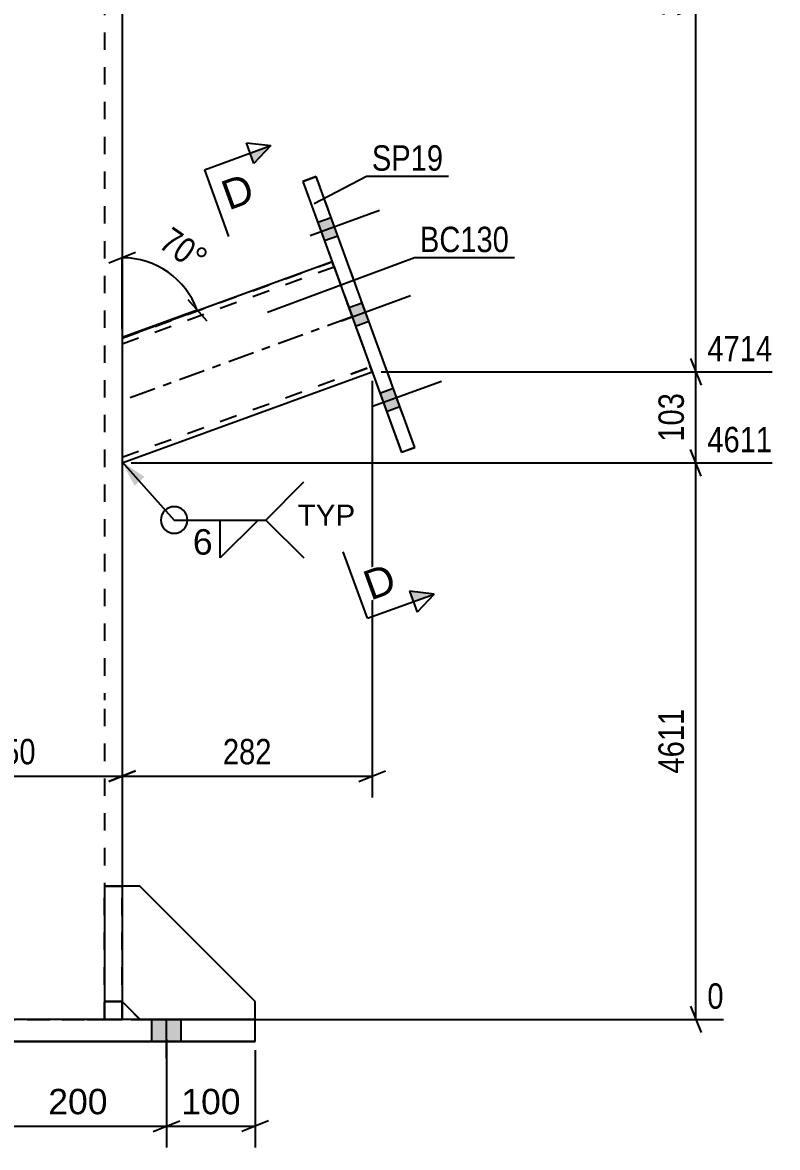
# Model space of a CAD drawing. Header units: millimetres. Extents: x -131 to 463, y -181 to 239.
# Drawn here: x 235.1 to 320.2, y -14.4 to 112.4 of the extents above; entities that cross this region are included whole.
import ezdxf

# ---------------------------------------------------------------- set-up
doc = ezdxf.new("R2010")
doc.units = ezdxf.units.MM
doc.linetypes.add('DXK_LINE_DOT2', pattern=[3.9198, 1.9599, -1.9599])
doc.linetypes.add('DXK_LINE_DOT3', pattern=[5.9187, 2.979, -0.9799, 0.9799, -0.9799])
doc.styles.add('Arial', font='arial.ttf', dxfattribs={"height": 0.2})
doc.styles.add('Arial Narrow', font='ARIALN.TTF', dxfattribs={"height": 0.2})

# ---------------------------------------------------------------- blocks, each defined once
blk = doc.blocks.new('Bolt-284869923-2252 - 2164')
at = {"linetype": 'Continuous'}
for points in [[(189.7, -2.49), (193, -2.49), (193, 0.01), (189.7, 0.01)], [(189.7, -2.5), (193, -2.5), (193, 0), (189.7, 0)], [(209.7, -2.49), (213, -2.49), (213, 0.01), (209.7, 0.01)], [(229.7, -2.49), (233, -2.49), (233, 0.01), (229.7, 0.01)], [(249.7, -2.49), (253, -2.49), (253, 0.01), (249.7, 0.01)], [(249.7, -2.5), (253, -2.5), (253, 0), (249.7, 0)], [(189.7, -2.5), (193, -2.5), (193, 0), (189.7, 0)], [(189.7, -2.51), (193, -2.51), (193, -0.01), (189.7, -0.01)], [(209.7, -2.51), (213, -2.51), (213, -0.01), (209.7, -0.01)], [(229.7, -2.51), (233, -2.51), (233, -0.01), (229.7, -0.01)], [(249.7, -2.5), (253, -2.5), (253, 0), (249.7, 0)], [(249.7, -2.51), (253, -2.51), (253, -0.01), (249.7, -0.01)]]:
    blk.add_hatch(color=1, dxfattribs=at).paths.add_polyline_path(points)
at = {"color": 1, "linetype": 'Continuous'}
for p, q in [((189.7, -2.49), (189.7, 0.01)), ((189.7, -2.5), (189.7, 0)), ((191.35, -4.39), (191.35, 0.01)), ((191.35, -4.4), (191.35, 0)), ((193, -2.49), (193, 0.01)), ((193, -2.5), (193, 0)), ((209.7, -2.49), (209.7, 0.01)), ((211.35, -4.39), (211.35, 0.01)), ((213, -2.49), (213, 0.01)), ((229.7, -2.49), (229.7, 0.01)), ((231.35, -4.39), (231.35, 0.01)), ((233, -2.49), (233, 0.01)), ((249.7, -2.49), (249.7, 0.01)), ((249.7, -2.5), (249.7, 0)), ((251.35, -4.39), (251.35, 0.01)), ((251.35, -4.4), (251.35, 0)), ((253, -2.49), (253, 0.01)), ((253, -2.5), (253, 0)), ((189.7, -2.5), (189.7, 0)), ((189.7, -2.51), (189.7, -0.01)), ((191.35, -4.4), (191.35, 0)), ((191.35, -4.41), (191.35, -0.01)), ((193, -2.5), (193, 0)), ((193, -2.51), (193, -0.01)), ((209.7, -2.51), (209.7, -0.01)), ((211.35, -4.41), (211.35, -0.01)), ((213, -2.51), (213, -0.01)), ((229.7, -2.51), (229.7, -0.01)), ((231.35, -4.41), (231.35, -0.01)), ((233, -2.51), (233, -0.01)), ((249.7, -2.5), (249.7, 0)), ((249.7, -2.51), (249.7, -0.01)), ((251.35, -4.4), (251.35, 0)), ((251.35, -4.41), (251.35, -0.01)), ((253, -2.5), (253, 0)), ((253, -2.51), (253, -0.01))]:
    blk.add_line(p, q, dxfattribs=at)
blk = doc.blocks.new('Part-284869923-2188 - 2164')
at = {"color": 2, "linetype": 'Continuous'}
for p, q in [((248.35, 15), (246.35, 15)), ((261.35, 2), (248.35, 15)), ((248.35, 15), (248.35, 15)), ((248.34, 0.01), (246.35, 2)), ((261.35, 0.01), (261.35, 2))]:
    blk.add_line(p, q, dxfattribs=at)
at = {"color": 7, "linetype": 'DXK_LINE_DOT2'}
for p, q in [((246.35, 15), (246.35, 2)), ((248.35, 15), (246.35, 15)), ((248.35, 15), (261.35, 2)), ((248.35, 0), (246.35, 2)), ((248.35, 0), (248.34, 0.01)), ((248.35, 0), (261.35, 0)), ((248.35, 0), (248.35, 0)), ((261.35, 0), (248.35, 0)), ((261.35, 0), (261.35, 0.01)), ((261.35, 0.01), (261.35, 0)), ((261.35, 0), (261.35, 0))]:
    blk.add_line(p, q, dxfattribs=at)
blk = doc.blocks.new('Bolt-284869923-2253 - 2164')
at = {"linetype": 'Continuous'}
for points in [[(268.4, 89.86), (269.15, 87.79), (270.65, 88.34), (269.9, 90.41)], [(268.4, 89.86), (269.15, 87.79), (270.65, 88.34), (269.9, 90.41)], [(268.4, 89.86), (269.15, 87.79), (270.65, 88.34), (269.9, 90.4)], [(271.9, 80.23), (272.66, 78.16), (274.16, 78.71), (273.41, 80.78)], [(271.9, 80.23), (272.66, 78.16), (274.16, 78.71), (273.41, 80.77)], [(275.41, 70.59), (276.16, 68.53), (277.67, 69.07), (276.91, 71.14)], [(275.41, 70.6), (276.16, 68.53), (277.67, 69.08), (276.91, 71.14)], [(275.41, 70.6), (276.16, 68.53), (277.67, 69.08), (276.91, 71.14)]]:
    blk.add_hatch(color=1, dxfattribs=at).paths.add_polyline_path(points)
at = {"color": 1, "linetype": 'Continuous'}
for p, q in [((267.55, 88.38), (275.35, 91.22)), ((267.55, 88.38), (275.35, 91.22)), ((267.55, 88.38), (275.35, 91.22)), ((268.4, 89.86), (269.9, 90.41)), ((268.4, 89.86), (269.9, 90.41)), ((268.4, 89.86), (269.9, 90.4)), ((269.15, 87.79), (270.65, 88.34)), ((269.15, 87.79), (270.65, 88.34)), ((269.15, 87.79), (270.65, 88.34)), ((271.06, 78.75), (278.86, 81.59)), ((271.06, 78.75), (278.86, 81.59)), ((271.9, 80.23), (273.41, 80.78)), ((271.9, 80.23), (273.41, 80.77)), ((272.66, 78.16), (274.16, 78.71)), ((272.66, 78.16), (274.16, 78.71)), ((274.56, 69.12), (282.36, 71.96)), ((274.56, 69.12), (282.36, 71.96)), ((274.56, 69.12), (282.36, 71.95)), ((275.41, 70.59), (276.91, 71.14)), ((275.41, 70.6), (276.91, 71.14)), ((275.41, 70.6), (276.91, 71.14)), ((276.16, 68.53), (277.67, 69.08)), ((276.16, 68.53), (277.67, 69.08)), ((276.16, 68.53), (277.67, 69.07))]:
    blk.add_line(p, q, dxfattribs=at)
blk = doc.blocks.new('Part-284869923-2189 - 2164')
at = {"color": 2, "linetype": 'Continuous'}
for p, q in [((244.35, 15), (244.35, 15)), ((246.35, 15), (244.35, 15)), ((244.35, 15), (244.35, 0.01)), ((246.35, 15), (246.35, 15)), ((246.35, 15), (246.35, 0.01)), ((246.35, 2.01), (244.35, 2.01)), ((244.35, 0.01), (246.35, 0.01))]:
    blk.add_line(p, q, dxfattribs=at)
at = {"color": 7, "linetype": 'DXK_LINE_DOT2'}
for p, q in [((244.35, 15), (246.35, 15)), ((244.35, 2.01), (244.35, 0)), ((244.35, 2), (246.35, 2)), ((246.35, 2.01), (246.35, 0)), ((244.35, 0), (244.35, 0.01)), ((246.35, 0), (244.35, 0)), ((246.35, 0), (246.35, 0.01))]:
    blk.add_line(p, q, dxfattribs=at)
blk = doc.blocks.new('Part-284869923-2291 - 2164')
at = {"color": 7, "linetype": 'DXK_LINE_DOT2'}
for p, q in [((244.35, -0.01), (244.35, 15)), ((246.35, 15), (244.35, 15)), ((246.35, 15), (244.35, 15)), ((246.35, -0.01), (246.35, 15)), ((246.35, 2), (244.35, 2)), ((246.35, 1.99), (244.35, 1.99)), ((244.35, 0), (244.35, -0.01)), ((244.35, 0), (246.35, 0)), ((244.35, -0.01), (246.35, -0.01)), ((246.35, 0), (246.35, -0.01))]:
    blk.add_line(p, q, dxfattribs=at)
blk = doc.blocks.new('Part-284869923-2273 - 2164')
at = {"color": 7, "linetype": 'DXK_LINE_DOT2'}
for p, q in [((244.35, 115.18), (244.35, 36)), ((244.35, 35), (244.35, 0)), ((246.35, 15), (246.35, 0)), ((200.35, 0), (242.35, 0)), ((200.35, 0), (242.35, 0)), ((242.35, 0), (243.11, 0)), ((243.88, 0), (242.35, 0)), ((243.11, 0), (243.76, 0)), ((243.76, 0), (244.19, 0)), ((245.17, 0), (243.88, 0)), ((244.19, 0), (244.35, 0)), ((244.35, 0), (244.35, 0)), ((246.04, 0), (245.17, 0)), ((246.35, 0), (246.04, 0)), ((246.35, 0), (246.35, 0)), ((200.35, 0), (242.35, 0)), ((200.35, 0), (242.35, 0)), ((243.11, 0), (242.35, 0)), ((242.35, 0), (243.88, 0)), ((243.76, 0), (243.11, 0)), ((244.19, 0), (243.76, 0)), ((243.88, 0), (245.17, 0)), ((244.35, 0), (244.19, 0)), ((245.17, 0), (246.04, 0)), ((246.04, 0), (246.35, 0))]:
    blk.add_line(p, q, dxfattribs=at)
at = {"color": 2, "linetype": 'Continuous'}
for p, q in [((246.35, 115.18), (246.35, 36)), ((246.35, 35), (246.35, 15))]:
    blk.add_line(p, q, dxfattribs=at)
blk = doc.blocks.new('Part-284869923-2288 - 2164')
at = {"color": 2, "linetype": 'Continuous'}
for p, q in [((181.35, -2.51), (181.35, 0.01)), ((181.35, 0.01), (261.35, 0.01)), ((261.35, -2.51), (261.35, 0.01)), ((181.35, -2.49), (181.35, -2.51)), ((261.35, -2.49), (181.35, -2.49)), ((181.35, -2.51), (261.35, -2.51)), ((261.35, -2.49), (261.35, -2.51))]:
    blk.add_line(p, q, dxfattribs=at)
at = {"color": 7, "linetype": 'DXK_LINE_DOT2'}
blk.add_line((181.35, -0.01), (261.35, -0.01), dxfattribs=at)
blk = doc.blocks.new('Part-284869923-2292 - 2164')
at = {"color": 7, "linetype": 'DXK_LINE_DOT2'}
for p, q in [((248.35, 15), (246.35, 15)), ((246.35, 15), (246.35, 2)), ((248.35, 15), (246.35, 15)), ((261.35, 2), (248.35, 15)), ((248.35, 15), (248.35, 15)), ((248.35, 15), (261.35, 2)), ((248.35, 0), (246.35, 2)), ((261.35, 0), (261.35, 2)), ((248.35, 0), (248.33, 0.01)), ((261.35, 0), (261.35, 0.01)), ((248.35, 0), (261.35, 0)), ((248.35, 0), (248.35, 0)), ((248.35, 0), (261.35, 0))]:
    blk.add_line(p, q, dxfattribs=at)
at = {"color": 2, "linetype": 'Continuous'}
blk.add_line((248.33, 0.01), (246.35, 2), dxfattribs=at)
blk = doc.blocks.new('Part-284869923-2302 - 2164')
at = {"color": 2, "linetype": 'Continuous'}
for p, q in [((268.23, 95.01), (266.72, 94.47)), ((266.72, 94.47), (277.84, 63.93)), ((266.72, 94.47), (266.72, 94.46)), ((266.72, 94.46), (266.72, 94.46)), ((266.72, 94.46), (270.02, 85.4)), ((279.34, 64.47), (268.23, 95.01)), ((274.54, 72.99), (277.84, 63.92)), ((277.84, 63.93), (279.34, 64.47)), ((279.34, 64.47), (277.84, 63.92)), ((277.84, 63.93), (277.84, 63.92)), ((279.34, 64.47), (279.34, 64.47)), ((279.34, 64.47), (279.34, 64.47))]:
    blk.add_line(p, q, dxfattribs=at)
at = {"color": 7, "linetype": 'DXK_LINE_DOT2'}
for p, q in [((266.72, 94.46), (268.23, 95.01)), ((268.23, 95.01), (268.23, 95.01)), ((279.34, 64.47), (268.23, 95.01)), ((270.02, 85.4), (274.54, 72.99))]:
    blk.add_line(p, q, dxfattribs=at)
blk = doc.blocks.new('Part-284869923-2312 - 2164')
at = {"color": 2, "linetype": 'Continuous'}
for p, q in [((270.02, 85.4), (246.35, 76.78)), ((246.35, 62.73), (274.54, 72.99)), ((246.35, 62.73), (274.54, 72.99))]:
    blk.add_line(p, q, dxfattribs=at)
at = {"color": 7, "linetype": 'DXK_LINE_DOT2'}
for p, q in [((246.35, 76.78), (270.02, 85.39)), ((270.02, 85.39), (270.02, 85.4)), ((270.02, 85.4), (270.05, 85.31)), ((270.05, 85.31), (270.02, 85.39)), ((270.05, 85.31), (270.14, 85.07)), ((270.14, 85.06), (270.05, 85.31)), ((270.14, 85.07), (270.28, 84.7)), ((270.23, 84.83), (270.14, 85.06)), ((246.35, 76.14), (270.23, 84.83)), ((246.35, 76.14), (270.23, 84.83)), ((270.23, 84.83), (274.32, 73.6)), ((270.23, 84.83), (270.23, 84.83)), ((270.24, 84.79), (270.23, 84.83)), ((270.23, 84.83), (270.24, 84.79)), ((270.29, 84.67), (270.24, 84.79)), ((270.24, 84.79), (270.29, 84.67)), ((270.28, 84.7), (274.28, 73.69)), ((270.29, 84.67), (274.27, 73.72)), ((270.29, 84.67), (270.35, 84.48)), ((270.35, 84.48), (274.27, 73.72)), ((246.35, 76.78), (246.35, 62.73)), ((274.27, 73.72), (274.32, 73.6)), ((274.32, 73.6), (274.27, 73.72)), ((274.28, 73.69), (274.42, 73.32)), ((274.32, 73.6), (274.33, 73.55)), ((274.33, 73.56), (274.32, 73.6)), ((274.42, 73.32), (274.32, 73.6)), ((246.35, 63.37), (274.33, 73.56)), ((246.35, 63.37), (274.33, 73.55)), ((274.33, 73.55), (274.33, 73.56)), ((274.42, 73.32), (274.51, 73.08)), ((274.51, 73.08), (274.42, 73.32)), ((274.51, 73.08), (274.54, 72.99)), ((274.54, 72.99), (274.51, 73.08)), ((274.54, 72.99), (274.54, 72.99))]:
    blk.add_line(p, q, dxfattribs=at)
at = {"color": 7, "linetype": 'DXK_LINE_DOT3'}
blk.add_line((272.28, 79.19), (246.35, 69.75), dxfattribs=at)
blk = doc.blocks.new('StraightDimension-284869923-2356 - 2164')
at = {"color": 7, "linetype": 'Continuous'}
for p, q in [((246.35, 61.73), (246.35, 25)), ((221.35, 59.83), (221.35, 25)), ((222.85, 28), (219.85, 26.8)), ((244.85, 26.8), (247.85, 28)), ((221.35, 27.4), (246.35, 27.4))]:
    blk.add_line(p, q, dxfattribs=at)
at = {"color": 0}
blk.add_wipeout([(237.19, 28.15), (237.19, 32.35), (230.5, 32.35), (230.5, 28.15)], dxfattribs=at)
at = {"color": 3, "style": 'Arial Narrow'}
blk.add_text('250', height=2.863, dxfattribs=at).set_placement((231.1, 28.75))
blk = doc.blocks.new('StraightDimension-284869923-2377 - 2164')
at = {"color": 7, "linetype": 'Continuous'}
for p, q in [((311.63, 61.23), (310.43, 64.23)), ((247.35, 62.73), (319.64, 62.73)), ((311.03, 0), (311.03, 62.73)), ((310.43, 1.5), (311.63, -1.5)), ((247.35, 0), (314.15, 0))]:
    blk.add_line(p, q, dxfattribs=at)
at = {"color": 0}
blk.add_wipeout([(310.28, 35.62), (306.08, 35.62), (306.08, 27.11), (310.28, 27.11)], dxfattribs=at)
at = {"color": 3, "style": 'Arial Narrow'}
blk.add_text('4611', height=2.863, rotation=90.0002, dxfattribs=at).set_placement((309.68, 27.71))
at = {"color": 0, "linetype": 'Continuous'}
for points in [[(320.24, 63.33), (320.24, 67.53), (311.73, 67.53), (311.73, 63.33)], [(314.75, 0.6), (314.75, 4.8), (311.73, 4.8), (311.73, 0.6)]]:
    blk.add_wipeout(points, dxfattribs=at)
at = {"color": 3, "linetype": 'Continuous', "style": 'Arial Narrow'}
for s, height, p in [('4611', 2.863, (312.33, 63.93)), ('0', 2.86, (312.33, 1.2))]:
    blk.add_text(s, height=height, dxfattribs=at).set_placement(p)
blk = doc.blocks.new('StraightDimension-284869923-2366 - 2164')
at = {"color": 7, "linetype": 'Continuous'}
for p, q in [((274.54, 71.99), (274.54, 25)), ((246.35, 61.73), (246.35, 25)), ((247.85, 28), (244.85, 26.8)), ((273.04, 26.8), (276.04, 28)), ((246.35, 27.4), (274.54, 27.4))]:
    blk.add_line(p, q, dxfattribs=at)
at = {"color": 0}
blk.add_wipeout([(263.78, 28.15), (263.78, 32.35), (257.1, 32.35), (257.1, 28.15)], dxfattribs=at)
at = {"color": 3, "style": 'Arial Narrow'}
blk.add_text('282', height=2.863, dxfattribs=at).set_placement((257.7, 28.75))
blk = doc.blocks.new('StraightDimension-284869923-2383 - 2164')
at = {"color": 7, "linetype": 'Continuous'}
for p, q in [((310.43, 74.49), (311.63, 71.49)), ((275.54, 72.99), (319.64, 72.99)), ((311.03, 62.73), (311.03, 72.99)), ((311.63, 61.23), (310.43, 64.23)), ((247.35, 62.73), (319.64, 62.73))]:
    blk.add_line(p, q, dxfattribs=at)
at = {"color": 0, "linetype": 'Continuous'}
blk.add_wipeout([(320.24, 73.59), (320.24, 77.79), (311.73, 77.79), (311.73, 73.59)], dxfattribs=at)
at = {"color": 0}
blk.add_wipeout([(310.28, 71.2), (306.08, 71.2), (306.08, 64.52), (310.28, 64.52)], dxfattribs=at)
at = {"color": 3, "linetype": 'Continuous', "style": 'Arial Narrow'}
blk.add_text('4714', height=2.863, dxfattribs=at).set_placement((312.33, 74.19))
at = {"color": 3, "style": 'Arial Narrow'}
blk.add_text('103', height=2.863, rotation=90.0002, dxfattribs=at).set_placement((309.68, 65.12))
blk = doc.blocks.new('StraightDimension-284869923-2403 - 2164')
at = {"color": 7, "linetype": 'Continuous'}
for p, q in [((311.63, 158.96), (310.43, 161.96)), ((247.35, 160.46), (319.64, 160.46)), ((311.03, 72.99), (311.03, 160.46)), ((310.43, 74.49), (311.63, 71.49)), ((275.54, 72.99), (319.64, 72.99))]:
    blk.add_line(p, q, dxfattribs=at)
at = {"color": 0}
blk.add_wipeout([(310.28, 120.98), (306.08, 120.98), (306.08, 112.47), (310.28, 112.47)], dxfattribs=at)
at = {"color": 3, "style": 'Arial Narrow'}
blk.add_text('3263', height=2.863, rotation=90.0002, dxfattribs=at).set_placement((309.68, 113.07))
at = {"color": 0, "linetype": 'Continuous'}
blk.add_wipeout([(320.24, 161.06), (320.24, 165.26), (311.73, 165.26), (311.73, 161.06)], dxfattribs=at)
at = {"color": 3, "linetype": 'Continuous', "style": 'Arial Narrow'}
blk.add_text('7977', height=2.863, dxfattribs=at).set_placement((312.33, 161.66))
blk = doc.blocks.new('StraightDimension-284869923-2447 - 2164')
at = {"color": 7, "linetype": 'Continuous'}
for p, q in [((251.35, -2.25), (251.35, -14.45)), ((261.35, -3.49), (261.35, -14.45)), ((249.85, -12.65), (252.85, -11.45)), ((251.35, -12.05), (261.35, -12.05)), ((262.85, -11.45), (259.85, -12.65))]:
    blk.add_line(p, q, dxfattribs=at)
at = {"color": 0}
blk.add_wipeout([(260.28, -11.3), (260.28, -7.1), (252.41, -7.1), (252.41, -11.3)], dxfattribs=at)
at = {"color": 3, "style": 'Arial'}
blk.add_text('100', height=2.865, dxfattribs=at).set_placement((253.01, -10.7))
blk = doc.blocks.new('StraightDimension-284869923-2453 - 2164')
at = {"color": 7, "linetype": 'Continuous'}
for p, q in [((251.35, -2.25), (251.35, -14.45)), ((231.35, -4.25), (231.35, -14.45)), ((232.85, -11.45), (229.85, -12.65)), ((231.35, -12.05), (251.35, -12.05)), ((249.85, -12.65), (252.85, -11.45))]:
    blk.add_line(p, q, dxfattribs=at)
at = {"color": 0}
blk.add_wipeout([(245.28, -11.3), (245.28, -7.1), (237.41, -7.1), (237.41, -11.3)], dxfattribs=at)
at = {"color": 3, "style": 'Arial'}
blk.add_text('200', height=2.865, dxfattribs=at).set_placement((238.01, -10.7))
blk = doc.blocks.new('AngleDimension-284869923-2489 - 2164')
at = {"color": 7, "linetype": 'Continuous'}
for p, q in [((247.85, 86.46), (244.85, 85.26)), ((246.35, 77.86), (246.35, 85.86)), ((246.35, 85.86), (246.35, 76.86)), ((254.8, 79.94), (246.35, 76.86)), ((253.73, 81.14), (255.88, 78.73))]:
    blk.add_line(p, q, dxfattribs=at)
blk.add_arc((246.35, 76.86), 9, 20, 90, dxfattribs=at)
at = {"color": 0}
blk.add_wipeout([(254.77, 83.27), (257.18, 86.71), (251.89, 90.41), (249.48, 86.97)], dxfattribs=at)
at = {"color": 3, "style": 'Arial Narrow'}
blk.add_text('70°', height=2.863, rotation=-35.002, dxfattribs=at).set_placement((250.32, 87.12))
blk = doc.blocks.new('Mark-284869923-2298 - 2164')
at = {"color": 0}
blk.add_wipeout([(282.53, 95.67), (282.53, 98.67), (274.5, 98.67), (274.5, 95.67)], dxfattribs=at)
blk.add_wipeout([(282.53, 95.67), (282.53, 98.67), (274.5, 98.67), (274.5, 95.67)], dxfattribs=at)
at = {"color": 30, "linetype": 'Continuous'}
for p, q in [((267.99, 91.97), (273.9, 95.07)), ((273.9, 95.07), (283.13, 95.07))]:
    blk.add_line(p, q, dxfattribs=at)
at = {"color": 3, "style": 'Arial Narrow'}
blk.add_text('SP19', height=2.863, dxfattribs=at).set_placement((274.5, 95.67))
blk = doc.blocks.new('WeldMark-284869923-2635 - 2164')
at = {"linetype": 'Continuous'}
blk.add_hatch(color=30, dxfattribs=at).paths.add_polyline_path([(247.74, 60.15), (246.29, 62.89), (248.85, 61.16)])
at = {"color": 30, "linetype": 'Continuous'}
for p, q in [((246.29, 62.89), (252.21, 56.29)), ((252.21, 56.29), (262.53, 56.29))]:
    blk.add_line(p, q, dxfattribs=at)
at = {"color": 3, "linetype": 'Continuous'}
for p, q in [((262.53, 56.29), (266.82, 60.58)), ((257.39, 56.29), (261.67, 56.29)), ((261.67, 56.29), (257.39, 52.01)), ((257.39, 52.01), (257.39, 56.29)), ((262.53, 56.29), (266.82, 52.01))]:
    blk.add_line(p, q, dxfattribs=at)
blk.add_arc((252.21, 56.29), 1.5, 90, 270, dxfattribs=at)
at = {"color": 0}
blk.add_wipeout([(256.73, 52.19), (256.73, 55.59), (254.11, 55.59), (254.11, 52.19)], dxfattribs=at)
at = {"color": 3, "linetype": 'Continuous'}
blk.add_arc((252.21, 56.29), 1.5, 270, 90, dxfattribs=at)
at = {"color": 3, "style": 'Arial'}
blk.add_text('6', height=2.87, dxfattribs=at).set_placement((254.31, 52.39))
at = {"color": 0, "linetype": 'Continuous'}
blk.add_wipeout([(272.61, 55.64), (272.61, 58.14), (266.13, 58.14), (266.13, 55.64)], dxfattribs=at)
blk.add_wipeout([(272.61, 55.64), (272.61, 58.14), (266.13, 58.14), (266.13, 55.64)], dxfattribs=at)
at = {"color": 3, "linetype": 'Continuous', "style": 'Arial'}
blk.add_text('TYP', height=2.388, dxfattribs=at).set_placement((266.13, 55.64))
blk = doc.blocks.new('Mark-284869923-2308 - 2164')
at = {"color": 0}
blk.add_wipeout([(289.97, 86.49), (289.97, 89.49), (279.92, 89.49), (279.92, 86.49)], dxfattribs=at)
blk.add_wipeout([(289.97, 86.49), (289.97, 89.49), (279.92, 89.49), (279.92, 86.49)], dxfattribs=at)
at = {"color": 30, "linetype": 'Continuous'}
for p, q in [((262.73, 79.72), (279.32, 85.89)), ((279.32, 85.89), (290.57, 85.89))]:
    blk.add_line(p, q, dxfattribs=at)
at = {"color": 3, "style": 'Arial Narrow'}
blk.add_text('BC130', height=2.863, dxfattribs=at).set_placement((279.92, 86.49))
blk = doc.blocks.new('SectionMark-284869923-2613 - 2164')
at = {"linetype": 'Continuous'}
for points in [[(261.2, 96.47), (260.78, 97.64), (263.12, 98.5)], [(279.18, 47.09), (278.75, 48.26), (281.53, 47.94)]]:
    blk.add_hatch(color=6, dxfattribs=at).paths.add_polyline_path(points)
at = {"color": 6, "linetype": 'Continuous'}
for p, q in [((261.2, 96.47), (260.35, 98.82)), ((260.35, 98.82), (263.12, 98.5)), ((263.12, 98.5), (261.2, 96.47)), ((281.53, 47.94), (278.75, 48.26)), ((278.75, 48.26), (279.6, 45.91)), ((281.53, 47.94), (279.6, 45.91))]:
    blk.add_line(p, q, dxfattribs=at)
at = {"color": 0, "linetype": 'Continuous'}
for points in [[(261.51, 92.32), (260.31, 95.61), (257.15, 94.46), (258.34, 91.17)], [(277.52, 48.35), (276.32, 51.63), (273.15, 50.48), (274.35, 47.19)]]:
    blk.add_wipeout(points, dxfattribs=at)
at = {"color": 6, "linetype": 'Continuous'}
for p, q in [((255.61, 95.76), (263.12, 98.5)), ((255.61, 95.76), (258.34, 88.24)), ((274.01, 45.21), (271.27, 52.72)), ((274.01, 45.21), (281.53, 47.94))]:
    blk.add_line(p, q, dxfattribs=at)
at = {"color": 3, "linetype": 'Continuous', "style": 'Arial'}
for p in [(258.34, 91.17), (274.35, 47.19)]:
    blk.add_text('D', height=3.34, rotation=20.002, dxfattribs=at).set_placement(p)

msp = doc.modelspace()

# ---------------------------------------------------------------- block references
for name in ['Part-284869923-2273 - 2164', 'Part-284869923-2302 - 2164', 'Bolt-284869923-2253 - 2164', 'Part-284869923-2312 - 2164', 'Part-284869923-2189 - 2164', 'Part-284869923-2291 - 2164', 'Part-284869923-2188 - 2164', 'Part-284869923-2292 - 2164', 'Part-284869923-2288 - 2164', 'Bolt-284869923-2252 - 2164']:
    msp.add_blockref(name, (0, 0))

# ---------------------------------------------------------------- next in the draw order: block references
for name in ['StraightDimension-284869923-2356 - 2164', 'StraightDimension-284869923-2447 - 2164']:
    msp.add_blockref(name, (0, 0))

# ---------------------------------------------------------------- next in the draw order: block references
for name in ['StraightDimension-284869923-2377 - 2164', 'StraightDimension-284869923-2453 - 2164']:
    msp.add_blockref(name, (0, 0))

# ---------------------------------------------------------------- next in the draw order: block references
msp.add_blockref('StraightDimension-284869923-2366 - 2164', (0, 0))

# ---------------------------------------------------------------- next in the draw order: block references
msp.add_blockref('StraightDimension-284869923-2383 - 2164', (0, 0))

# ---------------------------------------------------------------- next in the draw order: block references
for name in ['StraightDimension-284869923-2403 - 2164', 'WeldMark-284869923-2635 - 2164']:
    msp.add_blockref(name, (0, 0))

# ---------------------------------------------------------------- next in the draw order: block references
for name in ['Mark-284869923-2298 - 2164', 'AngleDimension-284869923-2489 - 2164', 'Mark-284869923-2308 - 2164']:
    msp.add_blockref(name, (0, 0))

# ---------------------------------------------------------------- next in the draw order: block references
msp.add_blockref('SectionMark-284869923-2613 - 2164', (0, 0))

doc.saveas('drawing.dxf')
